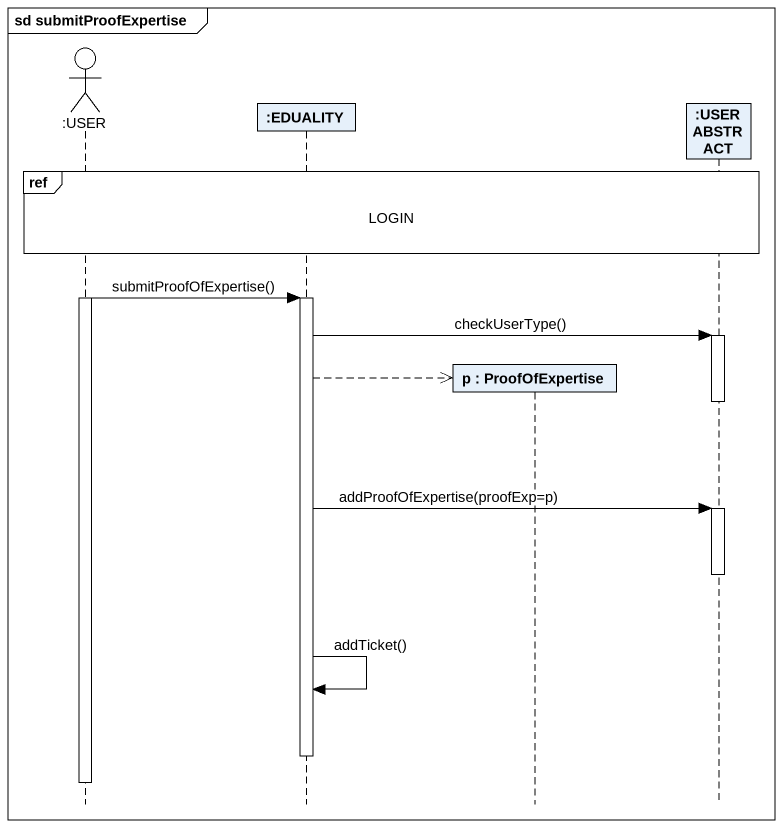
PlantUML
@startuml
mainframe sd submitProofExpertise
hide footbox
actor ":USER" as USER
participant ":EDUALITY" as EDUALITY
participant "p : ProofOfExpertise" as p
participant ":USER ABSTRACT" as USER_ABSTRACT

ref over USER, EDUALITY, p, USER_ABSTRACT : LOGIN
activate USER
USER -> EDUALITY : submitProofOfExpertise()
activate EDUALITY
EDUALITY -> USER_ABSTRACT : checkUserType()
activate USER_ABSTRACT
EDUALITY -->> p **
deactivate USER_ABSTRACT
EDUALITY -> USER_ABSTRACT : addProofOfExpertise(proofExp=p)
activate USER_ABSTRACT
deactivate USER_ABSTRACT
EDUALITY -> EDUALITY : addTicket()
deactivate EDUALITY
deactivate USER
@enduml
